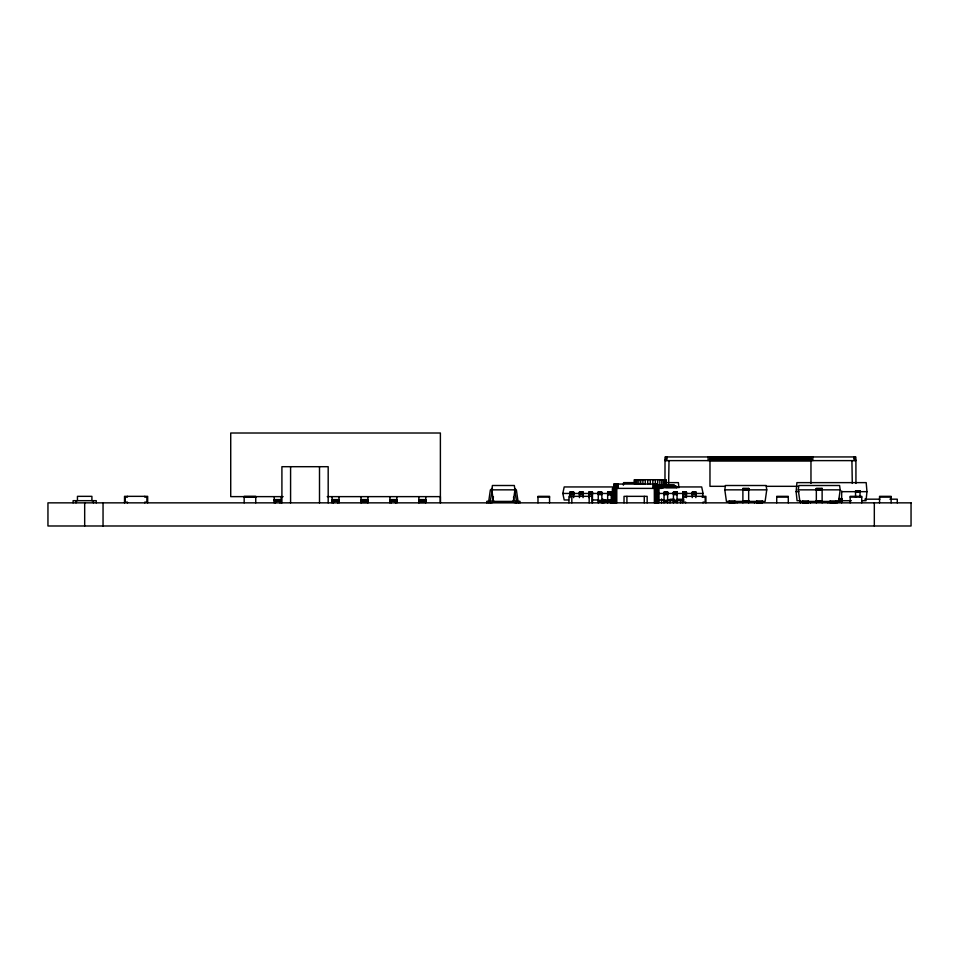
<?xml version="1.0" encoding="UTF-8"?>
<svg xmlns="http://www.w3.org/2000/svg" width="959" height="959" viewBox="0 0 959 959"><rect width="100%" height="100%" fill="white"/><g stroke="black" fill="none" stroke-linecap="round" stroke-linejoin="round"><path stroke-width="1.44" d="M612.693 502.852L612.693 499.879M610.523 501.341L611.77 499.255M611.962 500.742L611.614 502.312L610.451 502.852M623.374 485.206L623.602 482.629L635.457 482.629M800.01 500.706L797.073 500.706L796.126 491.667L796.917 482.629L866.181 482.629L866.972 491.667L866.025 500.706L861.626 500.706M491.811 489.845L492.411 485.506L514.336 485.506L514.935 489.845L513.317 501.413L493.429 501.413L491.811 489.845L514.935 489.845M724.812 489.845L725.424 485.506L766.133 485.506L766.744 489.845L765.114 501.413L726.431 501.413L724.812 489.845L766.744 489.845M841.666 501.449L799.89 501.413L798.26 489.845L798.871 485.506L839.593 485.506L840.192 489.845L838.574 501.413M568.687 499.963L564.204 499.963L562.813 493.453L564.204 486.944L613.52 486.944M702.252 497.361L703.079 493.453L701.688 486.944L656.855 486.944M494.137 501.197L492.902 502.408L489.893 502.852L489.689 501.425L492.734 500.814L493.453 496.798M667.176 457.383L665.019 460.356L664.971 480.423M610.703 502.168L613.46 501.497M492.435 489.845L490.169 501.317L488.095 502.852M492.435 488.395L490.361 489.929L488.778 500.898L486.728 501.413L486.728 502.852M669.01 460.62L668.651 483.408M709.972 457.143L810.966 457.143M709.972 457.383L810.966 457.383M709.972 457.719L810.966 457.719M709.972 458.126L810.966 458.126M709.972 458.606L810.966 458.606M709.972 459.145L810.966 459.145M709.972 459.733L810.966 459.733M709.972 460.356L810.966 460.356M710.403 460.62L665.138 460.62L665.138 456.94L855.788 456.94L855.788 460.62L810.535 460.62M709.972 460.979L810.966 460.979M634.498 479.716L634.498 484.055L634.39 479.716L666.181 479.716L666.073 485.506L674.645 485.542L676.934 487.64M666.565 482.629L678.409 482.629L678.864 487.795M657.287 488.395L657.287 484.055L613.904 484.055L613.904 488.395M656.208 485.674L675.136 485.674M656.471 485.889L675.592 485.889M656.711 486.177L675.999 486.177M724.824 486.321L709.972 486.321L709.972 456.94M766.409 486.321L797.6 486.321M656.507 486.537L676.359 486.537M656.591 486.728L676.515 486.728M656.747 487.172L676.766 487.172M656.843 487.64C662.094 490.157 670.809 485.769 661.758 485.506L661.758 479.716M748.667 488.503L742.889 488.395L742.889 502.852M822.127 488.419L816.337 488.395L816.337 502.852M742.889 488.634L748.667 488.634M816.337 488.634L822.127 488.634M742.889 488.814L748.667 488.814M816.337 488.814L822.127 488.814M742.889 489.042L748.667 489.042M816.337 489.042L822.127 489.042M742.889 489.306L748.667 489.306M816.337 489.306L822.127 489.306M742.889 489.605L748.667 489.605M816.337 489.605L822.127 489.605M798.26 489.845L840.192 489.845M742.889 490.265L748.667 490.265M816.337 490.265L822.127 490.265M855.548 497.289L855.548 490.948L860.031 490.948L860.031 497.289M855.548 490.96L860.031 491.02M855.548 491.236L860.031 491.236M855.548 491.392L860.031 491.392M796.126 491.667L799.015 491.667M841.666 491.667L866.972 491.667M855.548 491.763L860.031 491.763M570.042 492.051L573.662 492.003L573.662 497.625M583.06 492.051L579.44 492.003L579.44 497.625M598.248 492.051L601.856 492.003L601.856 502.852M607.646 492.051L611.255 492.003L611.255 502.852M667.644 492.051L664.036 492.003L664.036 502.852M677.054 492.051L673.434 492.003L673.434 502.852M682.832 492.051L686.452 492.003L686.452 497.625M695.85 492.051L692.23 492.003L692.23 497.625M855.548 491.991L860.031 491.991M570.042 492.363L573.662 492.171M579.44 492.171L583.06 492.363M588.85 492.171L592.458 492.363M598.248 492.171L601.856 492.363M607.646 492.363L611.255 492.171M664.036 492.363L667.644 492.171M673.434 492.363L677.054 492.171M682.832 492.171L686.452 492.363M692.23 492.363L695.85 492.171M570.042 492.626L573.662 492.626M579.44 492.626L583.06 492.626M588.85 492.626L592.458 492.626M598.248 492.626L601.856 492.626M607.646 492.626L611.255 492.626M664.036 492.626L667.644 492.626M673.434 492.626L677.054 492.626M682.832 492.626L686.452 492.626M692.23 492.626L695.85 492.626M570.042 492.95L573.662 492.95M579.44 492.95L583.06 492.95M588.85 492.95L592.458 492.95M598.248 492.95L601.856 492.95M607.646 492.95L611.255 492.95M664.036 492.95L667.644 492.95M673.434 492.95L677.054 492.95M682.832 492.95L686.452 492.95M692.23 492.95L695.85 492.95M570.042 493.322L573.662 493.322M579.44 493.322L583.06 493.322M588.85 493.322L592.458 493.322M598.248 493.322L601.856 493.322M607.646 493.322L611.255 493.322M664.036 493.322L667.644 493.322M673.434 493.322L677.054 493.322M682.832 493.322L686.452 493.322M692.23 493.322L695.85 493.322M562.813 493.453L570.042 493.453M573.662 493.453L579.44 493.453M583.06 493.453L588.85 493.453M592.458 493.453L598.248 493.453M601.856 493.453L611.255 493.525M658.246 493.453L664.036 493.453M667.644 493.453L673.434 493.453M677.054 493.453L682.832 493.453M686.452 493.453L692.23 493.453M695.85 493.453L703.079 493.453M570.042 493.741L573.662 493.741M579.44 493.741L583.06 493.741M588.85 493.741L592.458 493.741M598.248 493.741L601.856 493.741M607.646 493.741L611.255 493.741M664.036 493.741L667.644 493.741M673.434 493.741L677.054 493.741M682.832 493.741L686.452 493.741M692.23 493.741L695.85 493.741M607.646 493.897L611.255 493.897M607.646 494.077L611.255 494.077M570.042 494.185L573.662 494.185M579.44 494.185L583.06 494.185M588.85 494.185L592.458 494.185M598.248 494.185L601.856 494.185M607.646 494.269L611.255 494.185M664.036 494.185L667.644 494.185M673.434 494.185L677.054 494.185M682.832 494.185L686.452 494.185M692.23 494.185L695.85 494.185M607.646 494.484L611.255 494.484M570.042 494.652L573.662 494.652M579.44 494.652L583.06 494.652M588.85 494.652L592.458 494.652M598.248 494.652L601.856 494.652M607.646 494.652L611.255 494.7M664.036 494.652L667.644 494.652M673.434 494.652L677.054 494.652M682.832 494.652L686.452 494.652M692.23 494.652L695.85 494.652M283.133 496.63L230.723 496.63L230.723 433.012L440.385 433.012L440.385 502.852L440.385 496.63L327.259 496.63M244.173 497.074L255.741 497.074M537.987 497.074L549.555 497.074M776.718 497.074L788.286 497.074M850.177 497.074L861.745 497.074M879.559 497.074L891.127 497.074M838.681 498.608L841.666 498.608M838.681 498.848L841.666 498.848M838.681 499.064L841.666 499.064M670.005 499.243L674.285 499.243M677.138 499.243L682.832 499.243M838.681 499.255L841.666 499.255M864.814 499.183L879.93 499.183M889.904 499.183L897.276 499.183L897.276 502.852M841.666 499.411L838.681 499.531L841.666 499.615M274.25 499.603L281.191 499.603M332.078 499.603L339.018 499.603M361.004 499.603L367.944 499.603M389.917 499.603L396.858 499.603M418.843 499.603L425.784 499.603M274.25 499.831L281.191 499.831M332.078 499.831L339.018 499.831M389.917 499.831L396.858 499.831M274.25 500.047L281.191 500.047M332.078 500.047L339.018 500.047M361.004 500.023L367.944 500.023M389.917 500.047L396.858 500.047M418.843 500.023L425.784 500.023M592.59 499.963L598.572 499.963M601.557 499.963L613.52 499.963M658.354 499.963L664.335 499.963M667.32 499.963L673.302 499.963M676.287 499.963L683.755 499.963M274.25 500.25L281.191 500.25M332.078 500.25L339.018 500.25M389.917 500.25L396.858 500.25M274.25 500.454L281.191 500.454M332.078 500.454L339.018 500.454M361.004 500.442L367.944 500.442M389.917 500.454L396.858 500.454M418.843 500.442L425.784 500.442M598.248 500.37L601.856 500.37M607.646 500.55L611.255 500.55M664.036 500.37L667.644 500.37M673.434 500.37L677.054 500.37M274.25 500.622L281.191 500.622M332.078 500.622L339.018 500.622M389.917 500.622L396.858 500.622M670.005 500.682L674.285 500.682M677.138 500.682L682.832 500.682M841.091 500.706L851.352 500.706M274.25 500.766L281.191 500.886M332.078 500.886L339.018 500.766M361.004 500.85L367.944 500.85M389.917 500.766L396.858 500.886M418.843 500.85L425.784 500.85M607.646 500.766L611.255 500.766M742.889 500.79L748.667 500.898M816.337 500.79L822.127 500.898M274.25 500.97L281.191 501.042M332.078 501.042L339.018 501.042M389.917 500.97L396.858 501.042M418.843 501.042L420.186 501.042M607.646 500.982L611.255 500.982M742.889 501.006L748.667 501.101M816.337 501.006L822.127 501.101M361.004 501.221L367.944 501.221M418.843 501.221L425.784 501.221M607.646 501.185L611.255 501.185M729.152 501.317L734.93 501.317M742.889 501.269L748.667 501.185M756.615 501.317L762.405 501.317M802.599 501.317L808.389 501.317M816.337 501.185L822.127 501.329M830.074 501.317L835.864 501.317M598.248 501.425L601.856 501.425M611.255 501.365L604.014 501.401L604.014 502.852M664.036 501.425L667.644 501.425M673.434 501.425L677.054 501.425M361.004 501.581L367.944 501.581M418.843 501.581L425.784 501.581M607.646 501.641L611.255 501.737M729.152 501.641L734.93 501.641M756.615 501.641L762.405 501.641M802.599 501.641L808.389 501.641M830.074 501.641L835.864 501.641M361.004 501.905L367.944 501.905M418.843 501.905L425.784 501.905M607.646 501.785L611.255 501.785M729.152 501.941L734.93 501.941M756.615 501.941L762.405 501.941M802.599 501.941L808.389 501.941M830.074 501.941L835.864 501.941M495.264 502.132L511.483 502.132M734.93 502.132L737.099 502.132L737.099 502.852M756.615 502.132L754.457 502.132L754.457 502.852M808.389 502.132L810.559 502.132L810.559 502.852M830.074 502.132L827.905 502.132L827.905 502.852M361.004 502.18L367.944 502.18M418.843 502.18L425.784 502.18M729.152 502.204L734.93 502.204M756.615 502.204L762.405 502.204M802.599 502.204L808.389 502.204M830.074 502.204L835.864 502.204M361.004 502.42L367.944 502.42M418.843 502.42L425.784 502.42M729.152 502.432L734.93 502.432M756.615 502.432L762.405 502.432M802.599 502.432L808.389 502.432M830.074 502.432L835.864 502.432M729.152 502.612L734.93 502.612M756.615 502.612L762.405 502.612M802.599 502.612L808.389 502.612M830.074 502.612L835.864 502.612M665.834 485.53L674.645 485.542L655.932 485.542L674.645 485.542L656.663 485.506M656.064 485.518L664.731 485.542L664.659 479.716M664.731 485.542L659.84 485.506L659.84 479.716M851.916 460.62L852.287 483.408M518.651 502.852L516.577 501.317L514.539 489.881M514.659 488.419L516.386 489.929L517.968 500.898L520.018 501.413L520.018 502.852M853.75 457.383L855.908 460.356L855.955 483.408M513.521 497.026L514.012 500.814L517.057 501.425L516.853 502.852L513.844 502.408L512.609 501.197M676.994 487.891L665.702 487.891M680.65 499.879L680.65 502.852M670.029 499.879L670.029 502.852M891.127 502.852L891.127 496.342L879.559 496.342L879.559 502.852M874.32 502.852L874.32 525.988M861.745 502.852L861.745 496.342L850.177 496.342L850.177 502.852M855.344 456.94L855.344 460.62M854.121 456.94L854.121 460.62M841.666 490.948L841.666 502.852M837.195 500.814L837.195 502.852M835.864 500.982L835.864 502.852M830.074 500.982L830.074 502.852M822.127 488.395L822.127 502.852M812.8 456.94L812.8 460.62M810.966 456.94L810.966 483.348M808.389 500.982L808.389 502.852M802.599 500.982L802.599 502.852M800.465 500.814L800.465 502.852M788.286 502.852L788.286 496.342L776.718 496.342L776.718 502.852M762.405 500.982L762.405 502.852M756.615 500.982L756.615 502.852M748.667 488.395L748.667 502.852M734.93 500.982L734.93 502.852M729.152 500.982L729.152 502.852M708.126 456.94L708.126 460.62M705.92 502.852L705.92 496.342L682.784 496.342L682.784 502.852L682.832 492.003M703.031 496.342L703.031 497.074L705.201 497.074L705.201 502.132L703.031 502.132L703.031 502.852M695.85 492.003L695.85 497.625M685.685 496.342L685.685 497.074L683.515 497.074L683.515 502.132L685.685 502.132L685.685 502.852M677.054 492.003L677.054 502.852M667.644 492.003L667.644 502.852M666.817 456.94L666.817 460.62M665.582 456.94L665.582 460.62M665.558 479.716L665.558 485.506M663.376 479.716L663.376 485.506M661.578 498.944L661.578 502.852M658.725 502.852L658.725 488.395L612.453 488.395L612.453 502.852M658.521 488.395L658.521 502.852M658.258 488.395L658.365 502.852M657.898 488.395L657.898 502.852M657.67 479.716L657.67 485.506M657.454 488.395L657.454 502.852M657.227 484.055L657.071 488.395M656.939 488.395L656.939 502.852M656.807 484.055L656.807 488.395M656.459 484.055L656.459 488.395M656.364 488.395L656.364 502.852M656.016 484.055L656.016 488.395M655.728 488.395L655.728 502.852M655.488 484.055L655.488 488.395M655.321 479.716L655.321 484.055M655.069 488.395L655.069 502.852M654.913 484.055L654.913 488.395M654.29 484.055L654.386 502.852M653.618 484.055L653.618 488.395M652.947 484.055L652.947 488.395M652.839 479.716L652.839 484.055M650.286 479.716L650.286 484.055M647.733 479.716L647.733 484.055M647.157 502.852L647.157 496.342L624.021 496.342L624.021 502.852M645.251 479.716L645.251 484.055M644.268 496.342L644.268 502.852M642.89 479.716L642.89 484.055M640.732 479.716L640.732 484.055M638.814 479.716L638.814 484.055M637.196 479.716L637.196 484.055M635.913 479.716L635.913 484.055M635.002 479.716L635.002 484.055M634.702 479.716L634.702 484.055M626.922 496.342L626.922 502.852M618.243 484.055L618.243 488.395M617.56 484.055L617.56 488.395M616.901 484.055L616.901 488.395M616.793 488.395L616.793 502.852M616.277 484.055L616.122 502.852M615.69 484.055L615.69 488.395M615.45 488.395L615.45 502.852M615.175 484.055L615.175 488.395M614.731 484.055L614.827 502.852M614.371 484.055L614.371 488.395M614.12 484.055L614.239 502.852M613.724 488.395L613.724 502.852M613.161 488.395L613.161 502.852M612.669 488.395L612.513 502.852M607.646 492.003L607.646 502.852M604.877 499.603L604.877 502.132M602.815 498.944L602.815 502.852M598.248 492.003L598.248 502.852M592.458 502.852L592.458 492.003L588.85 492.003L588.85 497.625M592.075 502.852L592.075 496.342L568.939 496.342L568.939 502.852M589.174 496.342L589.174 502.852M583.06 492.003L583.06 497.625M571.828 496.342L571.828 502.852M570.042 492.003L570.042 497.625M549.555 502.852L549.555 496.342L537.987 496.342L537.987 502.852M425.784 496.63L425.784 502.852M418.843 496.63L418.843 502.852M396.858 496.63L396.858 502.852M395.516 501.042L395.516 502.852M391.272 501.042L391.272 502.852M389.917 496.63L389.917 502.852M367.944 496.63L367.944 502.852M361.004 496.63L361.004 502.852M339.018 496.63L339.018 502.852M337.676 501.042L337.676 502.852M333.432 501.042L333.432 502.852M332.078 496.63L332.078 502.852M328.182 502.852L328.182 466.697L281.91 466.697L281.91 502.852M319.503 466.697L319.503 502.852M290.589 466.697L290.589 502.852M281.191 496.63L281.191 502.852M279.836 501.042L279.836 502.852M275.593 501.042L275.593 502.852M274.25 496.63L274.25 502.852M255.741 502.852L255.741 496.342L244.173 496.342L244.173 502.852M147.662 502.852L147.662 496.342L124.526 496.342L124.526 502.852M144.773 496.342L144.773 497.074L146.943 497.074L146.943 502.132L144.773 502.132L144.773 502.852M127.415 496.342L127.415 497.074L125.257 497.074L125.257 502.132L127.415 502.132L127.415 502.852M103.045 502.852L103.045 525.988M96.248 502.852L96.248 500.682L73.112 500.682L73.112 502.852M93.359 500.682L93.359 502.852M91.908 500.682L91.908 496.342L77.451 496.342L77.451 500.682M84.68 502.852L84.68 525.988M76.001 500.682L76.001 502.852M911.05 502.852L47.95 502.852L47.95 525.988L911.05 525.988L911.05 502.852M612.933 502.852L612.933 488.395L612.813 502.852"/></g></svg>
